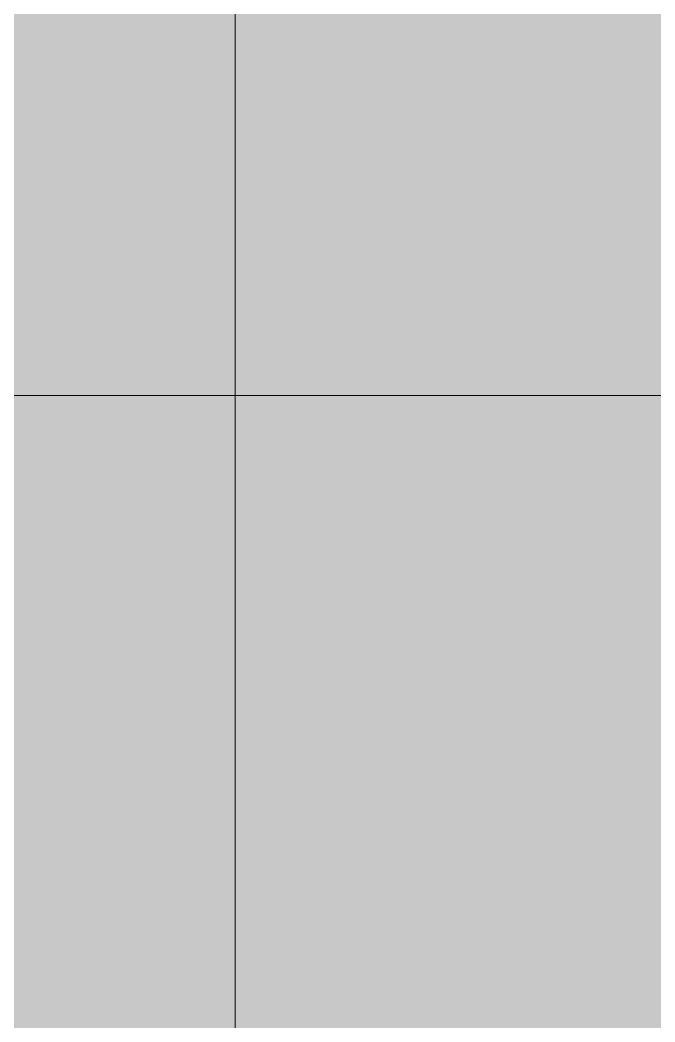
# Model space of a CAD drawing. Extents: x 346 to 4955, y 45 to 639.
# Drawn here: x 1427.585777 to 1427.587804, y 582.922051 to 582.925248 of the extents above; entities that cross this region are included whole.
import ezdxf

# ---------------------------------------------------------------- set-up
doc = ezdxf.new("R2010")
doc.units = 0
doc.header["$MEASUREMENT"] = 0
doc.layers.add('PDF _Геометрия', color=7, linetype='CONTINUOUS')
doc.layers.add('PDF _Сплошная заливка', color=7, linetype='CONTINUOUS')

msp = doc.modelspace()

# ---------------------------------------------------------------- hatches: boundary and pattern name
at = {"layer": 'PDF _Сплошная заливка', "transparency": 33554559}
for points in [[(1427.5864639, 582.9240502), (1424.8880979, 582.9240502), (1424.9212106, 583.3462886), (1425.0199101, 583.758184), (1425.1821897, 584.1495761), (1425.4033972, 584.5105795), (1425.6784242, 584.8328647), (1426.000338, 585.1078277), (1426.3614763, 585.3293358), (1426.7525346, 585.491348), (1427.1642997, 585.5900198), (1427.5864639, 585.6234291)], [(1427.5864639, 582.9240502), (1427.5864639, 580.2246712), (1427.1642997, 580.2580805), (1426.7525346, 580.3568438), (1426.3614763, 580.518856), (1426.000338, 580.7403642), (1425.6784242, 581.0152357), (1425.4033972, 581.3375209), (1425.1821897, 581.6985242), (1425.0199101, 582.0899163), (1424.9212106, 582.5018117), (1424.8880979, 582.9240502)]]:
    msp.add_hatch(color=256, dxfattribs=at).paths.add_polyline_path(points)
at = {"layer": 'PDF _Сплошная заливка', "true_color": 0xffffff, "transparency": 33554559}
for points in [[(1427.5864639, 585.6234291), (1428.0085368, 585.5900198), (1428.420302, 585.491348), (1428.8115427, 585.3293358), (1429.172681, 585.1078277), (1429.4945948, 584.8328647), (1429.769713, 584.5105795), (1429.9909205, 584.1495761), (1430.1529264, 583.758184), (1430.2518084, 583.3462886), (1430.2850124, 582.9240502), (1427.5864639, 582.9240502)], [(1430.2850124, 582.9240502), (1430.2518084, 582.5018117), (1430.1529264, 582.0899163), (1429.9909205, 581.6985242), (1429.769713, 581.3375209), (1429.4945948, 581.0152357), (1429.172681, 580.7403642), (1428.8115427, 580.518856), (1428.420302, 580.3568438), (1428.0085368, 580.2580805), (1427.5864639, 580.2246712), (1427.5864639, 582.9240502)]]:
    msp.add_hatch(color=7, dxfattribs=at).paths.add_polyline_path(points)

# ---------------------------------------------------------------- linework, layer by layer
at = {"layer": 'PDF _Геометрия', "lineweight": 18}
for points in [[(1427.5864639, 577.9406658), (1427.5864639, 587.9074345)], [(1427.5864639, 578.2397018), (1427.5864639, 587.60849)], [(1422.6045984, 582.9240502), (1432.5682381, 582.9240502)], [(1422.9034337, 582.9240502), (1432.2694028, 582.9240502)]]:
    msp.add_lwpolyline(points, dxfattribs=at)
at = {"layer": 'PDF _Геометрия', "lineweight": 0}
msp.add_lwpolyline([(1427.5864639, 582.9240502), (1427.5864639, 582.9240502)], dxfattribs=at)
msp.add_lwpolyline([(1427.5864639, 582.9240502), (1427.5864639, 582.9240502)], dxfattribs=at)
msp.add_lwpolyline([(1427.5864639, 582.9240502), (1427.5864639, 582.9240502)], dxfattribs=at)
msp.add_lwpolyline([(1427.5864639, 582.9240502), (1427.5864639, 582.9240502)], dxfattribs=at)
msp.add_lwpolyline([(1427.5864639, 582.9240502), (1427.5864639, 582.9240502)], dxfattribs=at)
msp.add_lwpolyline([(1427.5864639, 582.9240502), (1427.5864639, 582.9240502)], dxfattribs=at)
msp.add_lwpolyline([(1427.5864639, 582.9240502), (1427.5864639, 582.9240502)], dxfattribs=at)
msp.add_lwpolyline([(1427.5864639, 582.9240502), (1427.5864639, 582.9240502)], dxfattribs=at)
msp.add_lwpolyline([(1427.5864639, 582.9240502), (1427.5864639, 582.9240502)], dxfattribs=at)
msp.add_lwpolyline([(1427.5864639, 582.9240502), (1427.5864639, 582.9240502)], dxfattribs=at)
msp.add_lwpolyline([(1427.5864639, 582.9240502), (1427.5864639, 582.9240502)], dxfattribs=at)
msp.add_lwpolyline([(1427.5864639, 582.9240502), (1427.5864639, 582.9240502)], dxfattribs=at)
msp.add_lwpolyline([(1427.5864639, 582.9240502), (1427.5864639, 582.9240502)], dxfattribs=at)
msp.add_lwpolyline([(1427.5864639, 582.9240502), (1427.5864639, 582.9240502)], dxfattribs=at)
msp.add_lwpolyline([(1427.5864639, 582.9240502), (1427.5864639, 582.9240502)], dxfattribs=at)
msp.add_lwpolyline([(1427.5864639, 582.9240502), (1427.5864639, 582.9240502)], dxfattribs=at)
msp.add_lwpolyline([(1427.5864639, 582.9240502), (1427.5864639, 582.9240502)], dxfattribs=at)
msp.add_lwpolyline([(1427.5864639, 582.9240502), (1427.5864639, 582.9240502)], dxfattribs=at)
msp.add_lwpolyline([(1427.5864639, 582.9240502), (1427.5864639, 582.9240502)], dxfattribs=at)
msp.add_lwpolyline([(1427.5864639, 582.9240502), (1427.5864639, 582.9240502)], dxfattribs=at)
msp.add_lwpolyline([(1427.5864639, 582.9240502), (1427.5864639, 582.9240502)], dxfattribs=at)
msp.add_lwpolyline([(1427.5864639, 582.9240502), (1427.5864639, 582.9240502)], dxfattribs=at)
msp.add_lwpolyline([(1427.5864639, 582.9240502), (1427.5864639, 582.9240502)], dxfattribs=at)
msp.add_lwpolyline([(1427.5864639, 582.9240502), (1427.5864639, 582.9240502)], dxfattribs=at)
msp.add_lwpolyline([(1427.5864639, 582.9240502), (1427.5864639, 582.9240502)], dxfattribs=at)
msp.add_lwpolyline([(1427.5864639, 582.9240502), (1427.5864639, 582.9240502)], dxfattribs=at)
msp.add_lwpolyline([(1427.5864639, 582.9240502), (1427.5864639, 582.9240502)], dxfattribs=at)
msp.add_lwpolyline([(1427.5864639, 582.9240502), (1427.5864639, 582.9240502)], dxfattribs=at)
msp.add_lwpolyline([(1427.5864639, 582.9240502), (1427.5864639, 582.9240502)], dxfattribs=at)
msp.add_lwpolyline([(1427.5864639, 582.9240502), (1427.5864639, 582.9240502)], dxfattribs=at)
msp.add_lwpolyline([(1427.5864639, 582.9240502), (1427.5864639, 582.9240502)], dxfattribs=at)
msp.add_lwpolyline([(1427.5864639, 582.9240502), (1427.5864639, 582.9240502)], dxfattribs=at)
msp.add_lwpolyline([(1427.5864639, 582.9240502), (1427.5864639, 582.9240502)], dxfattribs=at)
msp.add_lwpolyline([(1427.5864639, 582.9240502), (1427.5864639, 582.9240502)], dxfattribs=at)
msp.add_lwpolyline([(1427.5864639, 582.9240502), (1427.5864639, 582.9240502)], dxfattribs=at)
msp.add_lwpolyline([(1427.5864639, 582.9240502), (1427.5864639, 582.9240502)], dxfattribs=at)
msp.add_lwpolyline([(1427.5864639, 582.9240502), (1427.5864639, 582.9240502)], dxfattribs=at)
msp.add_lwpolyline([(1427.5864639, 582.9240502), (1427.5864639, 582.9240502)], dxfattribs=at)
msp.add_lwpolyline([(1427.5864639, 582.9240502), (1427.5864639, 582.9240502)], dxfattribs=at)
msp.add_lwpolyline([(1427.5864639, 582.9240502), (1427.5864639, 582.9240502)], dxfattribs=at)
msp.add_lwpolyline([(1427.5864639, 582.9240502), (1427.5864639, 582.9240502)], dxfattribs=at)
msp.add_lwpolyline([(1427.5864639, 582.9240502), (1427.5864639, 582.9240502)], dxfattribs=at)
msp.add_lwpolyline([(1427.5864639, 582.9240502), (1427.5864639, 582.9240502)], dxfattribs=at)
msp.add_lwpolyline([(1427.5864639, 582.9240502), (1427.5864639, 582.9240502)], dxfattribs=at)
msp.add_lwpolyline([(1427.5864639, 582.9240502), (1427.5864639, 582.9240502)], dxfattribs=at)
msp.add_lwpolyline([(1427.5864639, 582.9240502), (1427.5864639, 582.9240502)], dxfattribs=at)
msp.add_lwpolyline([(1427.5864639, 582.9240502), (1427.5864639, 582.9240502)], dxfattribs=at)
msp.add_lwpolyline([(1427.5864639, 582.9240502), (1427.5864639, 582.9240502)], dxfattribs=at)
msp.add_lwpolyline([(1427.5864639, 582.9240502), (1427.5864639, 582.9240502)], dxfattribs=at)
msp.add_lwpolyline([(1427.5864639, 582.9240502), (1427.5864639, 582.9240502)], dxfattribs=at)
msp.add_lwpolyline([(1427.5864639, 582.9240502), (1427.5864639, 582.9240502)], dxfattribs=at)
msp.add_lwpolyline([(1427.5864639, 582.9240502), (1427.5864639, 582.9240502)], dxfattribs=at)
msp.add_lwpolyline([(1427.5864639, 582.9240502), (1427.5864639, 582.9240502)], dxfattribs=at)
msp.add_lwpolyline([(1427.5864639, 582.9240502), (1427.5864639, 582.9240502)], dxfattribs=at)
msp.add_lwpolyline([(1427.5864639, 582.9240502), (1427.5864639, 582.9240502)], dxfattribs=at)
msp.add_lwpolyline([(1427.5864639, 582.9240502), (1427.5864639, 582.9240502)], dxfattribs=at)
msp.add_lwpolyline([(1427.5864639, 582.9240502), (1427.5864639, 582.9240502)], dxfattribs=at)
msp.add_lwpolyline([(1427.5864639, 582.9240502), (1427.5864639, 582.9240502)], dxfattribs=at)
msp.add_lwpolyline([(1427.5864639, 582.9240502), (1427.5864639, 582.9240502)], dxfattribs=at)
msp.add_lwpolyline([(1427.5864639, 582.9240502), (1427.5864639, 582.9240502)], dxfattribs=at)
msp.add_lwpolyline([(1427.5864639, 582.9240502), (1427.5864639, 582.9240502)], dxfattribs=at)
msp.add_lwpolyline([(1427.5864639, 582.9240502), (1427.5864639, 582.9240502)], dxfattribs=at)
msp.add_lwpolyline([(1427.5864639, 582.9240502), (1427.5864639, 582.9240502)], dxfattribs=at)
msp.add_lwpolyline([(1427.5864639, 582.9240502), (1427.5864639, 582.9240502)], dxfattribs=at)
msp.add_lwpolyline([(1427.5864639, 582.9240502), (1427.5864639, 582.9240502)], dxfattribs=at)
msp.add_lwpolyline([(1427.5864639, 582.9240502), (1427.5864639, 582.9240502)], dxfattribs=at)
msp.add_lwpolyline([(1427.5864639, 582.9240502), (1427.5864639, 582.9240502)], dxfattribs=at)
msp.add_lwpolyline([(1427.5864639, 582.9240502), (1427.5864639, 582.9240502)], dxfattribs=at)
msp.add_lwpolyline([(1427.5864639, 582.9240502), (1427.5864639, 582.9240502)], dxfattribs=at)
msp.add_lwpolyline([(1427.5864639, 582.9240502), (1427.5864639, 582.9240502)], dxfattribs=at)
msp.add_lwpolyline([(1427.5864639, 582.9240502), (1427.5864639, 582.9240502)], dxfattribs=at)
msp.add_lwpolyline([(1427.5864639, 582.9240502), (1427.5864639, 582.9240502)], dxfattribs=at)
msp.add_lwpolyline([(1427.5864639, 582.9240502), (1427.5864639, 582.9240502)], dxfattribs=at)
msp.add_lwpolyline([(1427.5864639, 582.9240502), (1427.5864639, 582.9240502)], dxfattribs=at)
msp.add_lwpolyline([(1427.5864639, 582.9240502), (1427.5864639, 582.9240502)], dxfattribs=at)
msp.add_lwpolyline([(1427.5864639, 582.9240502), (1427.5864639, 582.9240502)], dxfattribs=at)
msp.add_lwpolyline([(1427.5864639, 582.9240502), (1427.5864639, 582.9240502)], dxfattribs=at)
msp.add_lwpolyline([(1427.5864639, 582.9240502), (1427.5864639, 582.9240502)], dxfattribs=at)
msp.add_lwpolyline([(1427.5864639, 582.9240502), (1427.5864639, 582.9240502)], dxfattribs=at)
msp.add_lwpolyline([(1427.5864639, 582.9240502), (1427.5864639, 582.9240502)], dxfattribs=at)
msp.add_lwpolyline([(1427.5864639, 582.9240502), (1427.5864639, 582.9240502)], dxfattribs=at)
msp.add_lwpolyline([(1427.5864639, 582.9240502), (1427.5864639, 582.9240502)], dxfattribs=at)
msp.add_lwpolyline([(1427.5864639, 582.9240502), (1427.5864639, 582.9240502)], dxfattribs=at)
msp.add_lwpolyline([(1427.5864639, 582.9240502), (1427.5864639, 582.9240502)], dxfattribs=at)
msp.add_lwpolyline([(1427.5864639, 582.9240502), (1427.5864639, 582.9240502)], dxfattribs=at)
msp.add_lwpolyline([(1427.5864639, 582.9240502), (1427.5864639, 582.9240502)], dxfattribs=at)
msp.add_lwpolyline([(1427.5864639, 582.9240502), (1427.5864639, 582.9240502)], dxfattribs=at)
msp.add_lwpolyline([(1427.5864639, 582.9240502), (1427.5864639, 582.9240502)], dxfattribs=at)
msp.add_lwpolyline([(1427.5864639, 582.9240502), (1427.5864639, 582.9240502)], dxfattribs=at)
msp.add_lwpolyline([(1427.5864639, 582.9240502), (1427.5864639, 582.9240502)], dxfattribs=at)
msp.add_lwpolyline([(1427.5864639, 582.9240502), (1427.5864639, 582.9240502)], dxfattribs=at)
msp.add_lwpolyline([(1427.5864639, 582.9240502), (1427.5864639, 582.9240502)], dxfattribs=at)
msp.add_lwpolyline([(1427.5864639, 582.9240502), (1427.5864639, 582.9240502)], dxfattribs=at)
msp.add_lwpolyline([(1427.5864639, 582.9240502), (1427.5864639, 582.9240502)], dxfattribs=at)
msp.add_lwpolyline([(1427.5864639, 582.9240502), (1427.5864639, 582.9240502)], dxfattribs=at)
msp.add_lwpolyline([(1427.5864639, 582.9240502), (1427.5864639, 582.9240502)], dxfattribs=at)
msp.add_lwpolyline([(1427.5864639, 582.9240502), (1427.5864639, 582.9240502)], dxfattribs=at)
msp.add_lwpolyline([(1427.5864639, 582.9240502), (1427.5864639, 582.9240502)], dxfattribs=at)
msp.add_lwpolyline([(1427.5864639, 582.9240502), (1427.5864639, 582.9240502)], dxfattribs=at)
msp.add_lwpolyline([(1427.5864639, 582.9240502), (1427.5864639, 582.9240502)], dxfattribs=at)
msp.add_lwpolyline([(1427.5864639, 582.9240502), (1427.5864639, 582.9240502)], dxfattribs=at)
msp.add_lwpolyline([(1427.5864639, 582.9240502), (1427.5864639, 582.9240502)], dxfattribs=at)
msp.add_lwpolyline([(1427.5864639, 582.9240502), (1427.5864639, 582.9240502)], dxfattribs=at)
msp.add_lwpolyline([(1427.5864639, 582.9240502), (1427.5864639, 582.9240502)], dxfattribs=at)
msp.add_lwpolyline([(1427.5864639, 582.9240502), (1427.5864639, 582.9240502)], dxfattribs=at)
msp.add_lwpolyline([(1427.5864639, 582.9240502), (1427.5864639, 582.9240502)], dxfattribs=at)
msp.add_lwpolyline([(1427.5864639, 582.9240502), (1427.5864639, 582.9240502)], dxfattribs=at)
msp.add_lwpolyline([(1427.5864639, 582.9240502), (1427.5864639, 582.9240502)], dxfattribs=at)
msp.add_lwpolyline([(1427.5864639, 582.9240502), (1427.5864639, 582.9240502)], dxfattribs=at)
msp.add_lwpolyline([(1427.5864639, 582.9240502), (1427.5864639, 582.9240502)], dxfattribs=at)
msp.add_lwpolyline([(1427.5864639, 582.9240502), (1427.5864639, 582.9240502)], dxfattribs=at)
msp.add_lwpolyline([(1427.5864639, 582.9240502), (1427.5864639, 582.9240502)], dxfattribs=at)
msp.add_lwpolyline([(1427.5864639, 582.9240502), (1427.5864639, 582.9240502)], dxfattribs=at)
msp.add_lwpolyline([(1427.5864639, 582.9240502), (1427.5864639, 582.9240502)], dxfattribs=at)
msp.add_lwpolyline([(1427.5864639, 582.9240502), (1427.5864639, 582.9240502)], dxfattribs=at)
msp.add_lwpolyline([(1427.5864639, 582.9240502), (1427.5864639, 582.9240502)], dxfattribs=at)
msp.add_lwpolyline([(1427.5864639, 582.9240502), (1427.5864639, 582.9240502)], dxfattribs=at)
msp.add_lwpolyline([(1427.5864639, 582.9240502), (1427.5864639, 582.9240502)], dxfattribs=at)
msp.add_lwpolyline([(1427.5864639, 582.9240502), (1427.5864639, 582.9240502)], dxfattribs=at)
msp.add_lwpolyline([(1427.5864639, 582.9240502), (1427.5864639, 582.9240502)], dxfattribs=at)
msp.add_lwpolyline([(1427.5864639, 582.9240502), (1427.5864639, 582.9240502)], dxfattribs=at)
msp.add_lwpolyline([(1427.5864639, 582.9240502), (1427.5864639, 582.9240502)], dxfattribs=at)
msp.add_lwpolyline([(1427.5864639, 582.9240502), (1427.5864639, 582.9240502)], dxfattribs=at)
msp.add_lwpolyline([(1427.5864639, 582.9240502), (1427.5864639, 582.9240502)], dxfattribs=at)
msp.add_lwpolyline([(1427.5864639, 582.9240502), (1427.5864639, 582.9240502)], dxfattribs=at)
msp.add_lwpolyline([(1427.5864639, 582.9240502), (1427.5864639, 582.9240502)], dxfattribs=at)
msp.add_lwpolyline([(1427.5864639, 582.9240502), (1427.5864639, 582.9240502)], dxfattribs=at)
msp.add_lwpolyline([(1427.5864639, 582.9240502), (1427.5864639, 582.9240502)], dxfattribs=at)
msp.add_lwpolyline([(1427.5864639, 582.9240502), (1427.5864639, 582.9240502)], dxfattribs=at)
msp.add_lwpolyline([(1427.5864639, 582.9240502), (1427.5864639, 582.9240502)], dxfattribs=at)
msp.add_lwpolyline([(1427.5864639, 582.9240502), (1427.5864639, 582.9240502)], dxfattribs=at)
msp.add_lwpolyline([(1427.5864639, 582.9240502), (1427.5864639, 582.9240502)], dxfattribs=at)
msp.add_lwpolyline([(1427.5864639, 582.9240502), (1427.5864639, 582.9240502)], dxfattribs=at)
msp.add_lwpolyline([(1427.5864639, 582.9240502), (1427.5864639, 582.9240502)], dxfattribs=at)
msp.add_lwpolyline([(1427.5864639, 582.9240502), (1427.5864639, 582.9240502)], dxfattribs=at)
msp.add_lwpolyline([(1427.5864639, 582.9240502), (1427.5864639, 582.9240502)], dxfattribs=at)
msp.add_lwpolyline([(1427.5864639, 582.9240502), (1427.5864639, 582.9240502)], dxfattribs=at)
msp.add_lwpolyline([(1427.5864639, 582.9240502), (1427.5864639, 582.9240502)], dxfattribs=at)
msp.add_lwpolyline([(1427.5864639, 582.9240502), (1427.5864639, 582.9240502)], dxfattribs=at)
msp.add_lwpolyline([(1427.5864639, 582.9240502), (1427.5864639, 582.9240502)], dxfattribs=at)
msp.add_lwpolyline([(1427.5864639, 582.9240502), (1427.5864639, 582.9240502)], dxfattribs=at)
msp.add_lwpolyline([(1427.5864639, 582.9240502), (1427.5864639, 582.9240502)], dxfattribs=at)
msp.add_lwpolyline([(1427.5864639, 582.9240502), (1427.5864639, 582.9240502)], dxfattribs=at)
msp.add_lwpolyline([(1427.5864639, 582.9240502), (1427.5864639, 582.9240502)], dxfattribs=at)
msp.add_lwpolyline([(1427.5864639, 582.9240502), (1427.5864639, 582.9240502)], dxfattribs=at)
msp.add_lwpolyline([(1427.5864639, 582.9240502), (1427.5864639, 582.9240502)], dxfattribs=at)
msp.add_lwpolyline([(1427.5864639, 582.9240502), (1427.5864639, 582.9240502)], dxfattribs=at)
msp.add_lwpolyline([(1427.5864639, 582.9240502), (1427.5864639, 582.9240502)], dxfattribs=at)
msp.add_lwpolyline([(1427.5864639, 582.9240502), (1427.5864639, 582.9240502)], dxfattribs=at)
msp.add_lwpolyline([(1427.5864639, 582.9240502), (1427.5864639, 582.9240502)], dxfattribs=at)
msp.add_lwpolyline([(1427.5864639, 582.9240502), (1427.5864639, 582.9240502)], dxfattribs=at)
msp.add_lwpolyline([(1427.5864639, 582.9240502), (1427.5864639, 582.9240502)], dxfattribs=at)
msp.add_lwpolyline([(1427.5864639, 582.9240502), (1427.5864639, 582.9240502)], dxfattribs=at)
msp.add_lwpolyline([(1427.5864639, 582.9240502), (1427.5864639, 582.9240502)], dxfattribs=at)
msp.add_lwpolyline([(1427.5864639, 582.9240502), (1427.5864639, 582.9240502)], dxfattribs=at)
msp.add_lwpolyline([(1427.5864639, 582.9240502), (1427.5864639, 582.9240502)], dxfattribs=at)
msp.add_lwpolyline([(1427.5864639, 582.9240502), (1427.5864639, 582.9240502)], dxfattribs=at)
msp.add_lwpolyline([(1427.5864639, 582.9240502), (1427.5864639, 582.9240502)], dxfattribs=at)
msp.add_lwpolyline([(1427.5864639, 582.9240502), (1427.5864639, 582.9240502)], dxfattribs=at)
msp.add_lwpolyline([(1427.5864639, 582.9240502), (1427.5864639, 582.9240502)], dxfattribs=at)
msp.add_lwpolyline([(1427.5864639, 582.9240502), (1427.5864639, 582.9240502)], dxfattribs=at)
msp.add_lwpolyline([(1427.5864639, 582.9240502), (1427.5864639, 582.9240502)], dxfattribs=at)
msp.add_lwpolyline([(1427.5864639, 582.9240502), (1427.5864639, 582.9240502)], dxfattribs=at)
msp.add_lwpolyline([(1427.5864639, 582.9240502), (1427.5864639, 582.9240502)], dxfattribs=at)
msp.add_lwpolyline([(1427.5864639, 582.9240502), (1427.5864639, 582.9240502)], dxfattribs=at)
msp.add_lwpolyline([(1427.5864639, 582.9240502), (1427.5864639, 582.9240502)], dxfattribs=at)
msp.add_lwpolyline([(1427.5864639, 582.9240502), (1427.5864639, 582.9240502)], dxfattribs=at)
msp.add_lwpolyline([(1427.5864639, 582.9240502), (1427.5864639, 582.9240502)], dxfattribs=at)
msp.add_lwpolyline([(1427.5864639, 582.9240502), (1427.5864639, 582.9240502)], dxfattribs=at)
msp.add_lwpolyline([(1427.5864639, 582.9240502), (1427.5864639, 582.9240502)], dxfattribs=at)
msp.add_lwpolyline([(1427.5864639, 582.9240502), (1427.5864639, 582.9240502)], dxfattribs=at)
msp.add_lwpolyline([(1427.5864639, 582.9240502), (1427.5864639, 582.9240502)], dxfattribs=at)
msp.add_lwpolyline([(1427.5864639, 582.9240502), (1427.5864639, 582.9240502)], dxfattribs=at)
msp.add_lwpolyline([(1427.5864639, 582.9240502), (1427.5864639, 582.9240502)], dxfattribs=at)
msp.add_lwpolyline([(1427.5864639, 582.9240502), (1427.5864639, 582.9240502)], dxfattribs=at)
msp.add_lwpolyline([(1427.5864639, 582.9240502), (1427.5864639, 582.9240502)], dxfattribs=at)
msp.add_lwpolyline([(1427.5864639, 582.9240502), (1427.5864639, 582.9240502)], dxfattribs=at)
msp.add_lwpolyline([(1427.5864639, 582.9240502), (1427.5864639, 582.9240502)], dxfattribs=at)
msp.add_lwpolyline([(1427.5864639, 582.9240502), (1427.5864639, 582.9240502)], dxfattribs=at)
msp.add_lwpolyline([(1427.5864639, 582.9240502), (1427.5864639, 582.9240502)], dxfattribs=at)
msp.add_lwpolyline([(1427.5864639, 582.9240502), (1427.5864639, 582.9240502)], dxfattribs=at)
msp.add_lwpolyline([(1427.5864639, 582.9240502), (1427.5864639, 582.9240502)], dxfattribs=at)
msp.add_lwpolyline([(1427.5864639, 582.9240502), (1427.5864639, 582.9240502)], dxfattribs=at)
msp.add_lwpolyline([(1427.5864639, 582.9240502), (1427.5864639, 582.9240502)], dxfattribs=at)
msp.add_lwpolyline([(1427.5864639, 582.9240502), (1427.5864639, 582.9240502)], dxfattribs=at)
msp.add_lwpolyline([(1427.5864639, 582.9240502), (1427.5864639, 582.9240502)], dxfattribs=at)
msp.add_lwpolyline([(1427.5864639, 582.9240502), (1427.5864639, 582.9240502)], dxfattribs=at)
msp.add_lwpolyline([(1427.5864639, 582.9240502), (1427.5864639, 582.9240502)], dxfattribs=at)
msp.add_lwpolyline([(1427.5864639, 582.9240502), (1427.5864639, 582.9240502)], dxfattribs=at)
msp.add_lwpolyline([(1427.5864639, 582.9240502), (1427.5864639, 582.9240502)], dxfattribs=at)
msp.add_lwpolyline([(1427.5864639, 582.9240502), (1427.5864639, 582.9240502)], dxfattribs=at)
msp.add_lwpolyline([(1427.5864639, 582.9240502), (1427.5864639, 582.9240502)], dxfattribs=at)
msp.add_lwpolyline([(1427.5864639, 582.9240502), (1427.5864639, 582.9240502)], dxfattribs=at)
msp.add_lwpolyline([(1427.5864639, 582.9240502), (1427.5864639, 582.9240502)], dxfattribs=at)
msp.add_lwpolyline([(1427.5864639, 582.9240502), (1427.5864639, 582.9240502)], dxfattribs=at)
msp.add_lwpolyline([(1427.5864639, 582.9240502), (1427.5864639, 582.9240502)], dxfattribs=at)
msp.add_lwpolyline([(1427.5864639, 582.9240502), (1427.5864639, 582.9240502)], dxfattribs=at)
msp.add_lwpolyline([(1427.5864639, 582.9240502), (1427.5864639, 582.9240502)], dxfattribs=at)
msp.add_lwpolyline([(1427.5864639, 582.9240502), (1427.5864639, 582.9240502)], dxfattribs=at)
msp.add_lwpolyline([(1427.5864639, 582.9240502), (1427.5864639, 582.9240502)], dxfattribs=at)
msp.add_lwpolyline([(1427.5864639, 582.9240502), (1427.5864639, 582.9240502)], dxfattribs=at)
msp.add_lwpolyline([(1427.5864639, 582.9240502), (1427.5864639, 582.9240502)], dxfattribs=at)
msp.add_lwpolyline([(1427.5864639, 582.9240502), (1427.5864639, 582.9240502)], dxfattribs=at)
msp.add_lwpolyline([(1427.5864639, 582.9240502), (1427.5864639, 582.9240502)], dxfattribs=at)
msp.add_lwpolyline([(1427.5864639, 582.9240502), (1427.5864639, 582.9240502)], dxfattribs=at)
msp.add_lwpolyline([(1427.5864639, 582.9240502), (1427.5864639, 582.9240502)], dxfattribs=at)
msp.add_lwpolyline([(1427.5864639, 582.9240502), (1427.5864639, 582.9240502)], dxfattribs=at)
msp.add_lwpolyline([(1427.5864639, 582.9240502), (1427.5864639, 582.9240502)], dxfattribs=at)
msp.add_lwpolyline([(1427.5864639, 582.9240502), (1427.5864639, 582.9240502)], dxfattribs=at)
msp.add_lwpolyline([(1427.5864639, 582.9240502), (1427.5864639, 582.9240502)], dxfattribs=at)
msp.add_lwpolyline([(1427.5864639, 582.9240502), (1427.5864639, 582.9240502)], dxfattribs=at)
msp.add_lwpolyline([(1427.5864639, 582.9240502), (1427.5864639, 582.9240502)], dxfattribs=at)
msp.add_lwpolyline([(1427.5864639, 582.9240502), (1427.5864639, 582.9240502)], dxfattribs=at)
msp.add_lwpolyline([(1427.5864639, 582.9240502), (1427.5864639, 582.9240502)], dxfattribs=at)
msp.add_lwpolyline([(1427.5864639, 582.9240502), (1427.5864639, 582.9240502)], dxfattribs=at)
msp.add_lwpolyline([(1427.5864639, 582.9240502), (1427.5864639, 582.9240502)], dxfattribs=at)
msp.add_lwpolyline([(1427.5864639, 582.9240502), (1427.5864639, 582.9240502)], dxfattribs=at)
msp.add_lwpolyline([(1427.5864639, 582.9240502), (1427.5864639, 582.9240502)], dxfattribs=at)
msp.add_lwpolyline([(1427.5864639, 582.9240502), (1427.5864639, 582.9240502)], dxfattribs=at)
msp.add_lwpolyline([(1427.5864639, 582.9240502), (1427.5864639, 582.9240502)], dxfattribs=at)
msp.add_lwpolyline([(1427.5864639, 582.9240502), (1427.5864639, 582.9240502)], dxfattribs=at)
msp.add_lwpolyline([(1427.5864639, 582.9240502), (1427.5864639, 582.9240502)], dxfattribs=at)
msp.add_lwpolyline([(1427.5864639, 582.9240502), (1427.5864639, 582.9240502)], dxfattribs=at)
msp.add_lwpolyline([(1427.5864639, 582.9240502), (1427.5864639, 582.9240502)], dxfattribs=at)
msp.add_lwpolyline([(1427.5864639, 582.9240502), (1427.5864639, 582.9240502)], dxfattribs=at)
msp.add_lwpolyline([(1427.5864639, 582.9240502), (1427.5864639, 582.9240502)], dxfattribs=at)
msp.add_lwpolyline([(1427.5864639, 582.9240502), (1427.5864639, 582.9240502)], dxfattribs=at)
msp.add_lwpolyline([(1427.5864639, 582.9240502), (1427.5864639, 582.9240502)], dxfattribs=at)
msp.add_lwpolyline([(1427.5864639, 582.9240502), (1427.5864639, 582.9240502)], dxfattribs=at)
msp.add_lwpolyline([(1427.5864639, 582.9240502), (1427.5864639, 582.9240502)], dxfattribs=at)
msp.add_lwpolyline([(1427.5864639, 582.9240502), (1427.5864639, 582.9240502)], dxfattribs=at)
msp.add_lwpolyline([(1427.5864639, 582.9240502), (1427.5864639, 582.9240502)], dxfattribs=at)
msp.add_lwpolyline([(1427.5864639, 582.9240502), (1427.5864639, 582.9240502)], dxfattribs=at)
msp.add_lwpolyline([(1427.5864639, 582.9240502), (1427.5864639, 582.9240502)], dxfattribs=at)
msp.add_lwpolyline([(1427.5864639, 582.9240502), (1427.5864639, 582.9240502)], dxfattribs=at)
msp.add_lwpolyline([(1427.5864639, 582.9240502), (1427.5864639, 582.9240502)], dxfattribs=at)
msp.add_lwpolyline([(1427.5864639, 582.9240502), (1427.5864639, 582.9240502)], dxfattribs=at)
msp.add_lwpolyline([(1427.5864639, 582.9240502), (1427.5864639, 582.9240502)], dxfattribs=at)
msp.add_lwpolyline([(1427.5864639, 582.9240502), (1427.5864639, 582.9240502)], dxfattribs=at)
msp.add_lwpolyline([(1427.5864639, 582.9240502), (1427.5864639, 582.9240502)], dxfattribs=at)
msp.add_lwpolyline([(1427.5864639, 582.9240502), (1427.5864639, 582.9240502)], dxfattribs=at)
msp.add_lwpolyline([(1427.5864639, 582.9240502), (1427.5864639, 582.9240502)], dxfattribs=at)
msp.add_lwpolyline([(1427.5864639, 582.9240502), (1427.5864639, 582.9240502)], dxfattribs=at)
msp.add_lwpolyline([(1427.5864639, 582.9240502), (1427.5864639, 582.9240502)], dxfattribs=at)
msp.add_lwpolyline([(1427.5864639, 582.9240502), (1427.5864639, 582.9240502)], dxfattribs=at)
msp.add_lwpolyline([(1427.5864639, 582.9240502), (1427.5864639, 582.9240502)], dxfattribs=at)
msp.add_lwpolyline([(1427.5864639, 582.9240502), (1427.5864639, 582.9240502)], dxfattribs=at)
msp.add_lwpolyline([(1427.5864639, 582.9240502), (1427.5864639, 582.9240502)], dxfattribs=at)
msp.add_lwpolyline([(1427.5864639, 582.9240502), (1427.5864639, 582.9240502)], dxfattribs=at)
msp.add_lwpolyline([(1427.5864639, 582.9240502), (1427.5864639, 582.9240502)], dxfattribs=at)
msp.add_lwpolyline([(1427.5864639, 582.9240502), (1427.5864639, 582.9240502)], dxfattribs=at)
msp.add_lwpolyline([(1427.5864639, 582.9240502), (1427.5864639, 582.9240502)], dxfattribs=at)
msp.add_lwpolyline([(1427.5864639, 582.9240502), (1427.5864639, 582.9240502)], dxfattribs=at)
msp.add_lwpolyline([(1427.5864639, 582.9240502), (1427.5864639, 582.9240502)], dxfattribs=at)
msp.add_lwpolyline([(1427.5864639, 582.9240502), (1427.5864639, 582.9240502)], dxfattribs=at)
msp.add_lwpolyline([(1427.5864639, 582.9240502), (1427.5864639, 582.9240502)], dxfattribs=at)
msp.add_lwpolyline([(1427.5864639, 582.9240502), (1427.5864639, 582.9240502)], dxfattribs=at)
msp.add_lwpolyline([(1427.5864639, 582.9240502), (1427.5864639, 582.9240502)], dxfattribs=at)
msp.add_lwpolyline([(1427.5864639, 582.9240502), (1427.5864639, 582.9240502)], dxfattribs=at)
msp.add_lwpolyline([(1427.5864639, 582.9240502), (1427.5864639, 582.9240502)], dxfattribs=at)
msp.add_lwpolyline([(1427.5864639, 582.9240502), (1427.5864639, 582.9240502)], dxfattribs=at)
msp.add_lwpolyline([(1427.5864639, 582.9240502), (1427.5864639, 582.9240502)], dxfattribs=at)
msp.add_lwpolyline([(1427.5864639, 582.9240502), (1427.5864639, 582.9240502)], dxfattribs=at)
msp.add_lwpolyline([(1427.5864639, 582.9240502), (1427.5864639, 582.9240502)], dxfattribs=at)
msp.add_lwpolyline([(1427.5864639, 582.9240502), (1427.5864639, 582.9240502)], dxfattribs=at)
msp.add_lwpolyline([(1427.5864639, 582.9240502), (1427.5864639, 582.9240502)], dxfattribs=at)
msp.add_lwpolyline([(1427.5864639, 582.9240502), (1427.5864639, 582.9240502)], dxfattribs=at)
msp.add_lwpolyline([(1427.5864639, 582.9240502), (1427.5864639, 582.9240502)], dxfattribs=at)
msp.add_lwpolyline([(1427.5864639, 582.9240502), (1427.5864639, 582.9240502)], dxfattribs=at)
msp.add_lwpolyline([(1427.5864639, 582.9240502), (1427.5864639, 582.9240502)], dxfattribs=at)
msp.add_lwpolyline([(1427.5864639, 582.9240502), (1427.5864639, 582.9240502)], dxfattribs=at)
msp.add_lwpolyline([(1427.5864639, 582.9240502), (1427.5864639, 582.9240502)], dxfattribs=at)
msp.add_lwpolyline([(1427.5864639, 582.9240502), (1427.5864639, 582.9240502)], dxfattribs=at)
msp.add_lwpolyline([(1427.5864639, 582.9240502), (1427.5864639, 582.9240502)], dxfattribs=at)
msp.add_lwpolyline([(1427.5864639, 582.9240502), (1427.5864639, 582.9240502)], dxfattribs=at)
msp.add_lwpolyline([(1427.5864639, 582.9240502), (1427.5864639, 582.9240502)], dxfattribs=at)
msp.add_lwpolyline([(1427.5864639, 582.9240502), (1427.5864639, 582.9240502)], dxfattribs=at)
msp.add_lwpolyline([(1427.5864639, 582.9240502), (1427.5864639, 582.9240502)], dxfattribs=at)
msp.add_lwpolyline([(1427.5864639, 582.9240502), (1427.5864639, 582.9240502)], dxfattribs=at)
msp.add_lwpolyline([(1427.5864639, 582.9240502), (1427.5864639, 582.9240502)], dxfattribs=at)
msp.add_lwpolyline([(1427.5864639, 582.9240502), (1427.5864639, 582.9240502)], dxfattribs=at)
msp.add_lwpolyline([(1427.5864639, 582.9240502), (1427.5864639, 582.9240502)], dxfattribs=at)
msp.add_lwpolyline([(1427.5864639, 582.9240502), (1427.5864639, 582.9240502)], dxfattribs=at)
msp.add_lwpolyline([(1427.5864639, 582.9240502), (1427.5864639, 582.9240502)], dxfattribs=at)
msp.add_lwpolyline([(1427.5864639, 582.9240502), (1427.5864639, 582.9240502)], dxfattribs=at)
msp.add_lwpolyline([(1427.5864639, 582.9240502), (1427.5864639, 582.9240502)], dxfattribs=at)
msp.add_lwpolyline([(1427.5864639, 582.9240502), (1427.5864639, 582.9240502)], dxfattribs=at)
msp.add_lwpolyline([(1427.5864639, 582.9240502), (1427.5864639, 582.9240502)], dxfattribs=at)
msp.add_lwpolyline([(1427.5864639, 582.9240502), (1427.5864639, 582.9240502)], dxfattribs=at)
msp.add_lwpolyline([(1427.5864639, 582.9240502), (1427.5864639, 582.9240502)], dxfattribs=at)
msp.add_lwpolyline([(1427.5864639, 582.9240502), (1427.5864639, 582.9240502)], dxfattribs=at)
msp.add_lwpolyline([(1427.5864639, 582.9240502), (1427.5864639, 582.9240502)], dxfattribs=at)
msp.add_lwpolyline([(1427.5864639, 582.9240502), (1427.5864639, 582.9240502)], dxfattribs=at)
msp.add_lwpolyline([(1427.5864639, 582.9240502), (1427.5864639, 582.9240502)], dxfattribs=at)
msp.add_lwpolyline([(1427.5864639, 582.9240502), (1427.5864639, 582.9240502)], dxfattribs=at)
msp.add_lwpolyline([(1427.5864639, 582.9240502), (1427.5864639, 582.9240502)], dxfattribs=at)
msp.add_lwpolyline([(1427.5864639, 582.9240502), (1427.5864639, 582.9240502)], dxfattribs=at)
msp.add_lwpolyline([(1427.5864639, 582.9240502), (1427.5864639, 582.9240502)], dxfattribs=at)
msp.add_lwpolyline([(1427.5864639, 582.9240502), (1427.5864639, 582.9240502)], dxfattribs=at)
msp.add_lwpolyline([(1427.5864639, 582.9240502), (1427.5864639, 582.9240502)], dxfattribs=at)
msp.add_lwpolyline([(1427.5864639, 582.9240502), (1427.5864639, 582.9240502)], dxfattribs=at)
msp.add_lwpolyline([(1427.5864639, 582.9240502), (1427.5864639, 582.9240502)], dxfattribs=at)
msp.add_lwpolyline([(1427.5864639, 582.9240502), (1427.5864639, 582.9240502)], dxfattribs=at)
msp.add_lwpolyline([(1427.5864639, 582.9240502), (1427.5864639, 582.9240502)], dxfattribs=at)
msp.add_lwpolyline([(1427.5864639, 582.9240502), (1427.5864639, 582.9240502)], dxfattribs=at)
msp.add_lwpolyline([(1427.5864639, 582.9240502), (1427.5864639, 582.9240502)], dxfattribs=at)
msp.add_lwpolyline([(1427.5864639, 582.9240502), (1427.5864639, 582.9240502)], dxfattribs=at)
msp.add_lwpolyline([(1427.5864639, 582.9240502), (1427.5864639, 582.9240502)], dxfattribs=at)
msp.add_lwpolyline([(1427.5864639, 582.9240502), (1427.5864639, 582.9240502)], dxfattribs=at)
msp.add_lwpolyline([(1427.5864639, 582.9240502), (1427.5864639, 582.9240502)], dxfattribs=at)
msp.add_lwpolyline([(1427.5864639, 582.9240502), (1427.5864639, 582.9240502)], dxfattribs=at)
msp.add_lwpolyline([(1427.5864639, 582.9240502), (1427.5864639, 582.9240502)], dxfattribs=at)
msp.add_lwpolyline([(1427.5864639, 582.9240502), (1427.5864639, 582.9240502)], dxfattribs=at)
msp.add_lwpolyline([(1427.5864639, 582.9240502), (1427.5864639, 582.9240502)], dxfattribs=at)
msp.add_lwpolyline([(1427.5864639, 582.9240502), (1427.5864639, 582.9240502)], dxfattribs=at)
msp.add_lwpolyline([(1427.5864639, 582.9240502), (1427.5864639, 582.9240502)], dxfattribs=at)
msp.add_lwpolyline([(1427.5864639, 582.9240502), (1427.5864639, 582.9240502)], dxfattribs=at)
msp.add_lwpolyline([(1427.5864639, 582.9240502), (1427.5864639, 582.9240502)], dxfattribs=at)
msp.add_lwpolyline([(1427.5864639, 582.9240502), (1427.5864639, 582.9240502)], dxfattribs=at)
msp.add_lwpolyline([(1427.5864639, 582.9240502), (1427.5864639, 582.9240502)], dxfattribs=at)
msp.add_lwpolyline([(1427.5864639, 582.9240502), (1427.5864639, 582.9240502)], dxfattribs=at)
msp.add_lwpolyline([(1427.5864639, 582.9240502), (1427.5864639, 582.9240502)], dxfattribs=at)
msp.add_lwpolyline([(1427.5864639, 582.9240502), (1427.5864639, 582.9240502)], dxfattribs=at)
msp.add_lwpolyline([(1427.5864639, 582.9240502), (1427.5864639, 582.9240502)], dxfattribs=at)
msp.add_lwpolyline([(1427.5864639, 582.9240502), (1427.5864639, 582.9240502)], dxfattribs=at)
msp.add_lwpolyline([(1427.5864639, 582.9240502), (1427.5864639, 582.9240502)], dxfattribs=at)
msp.add_lwpolyline([(1427.5864639, 582.9240502), (1427.5864639, 582.9240502)], dxfattribs=at)
msp.add_lwpolyline([(1427.5864639, 582.9240502), (1427.5864639, 582.9240502)], dxfattribs=at)
msp.add_lwpolyline([(1427.5864639, 582.9240502), (1427.5864639, 582.9240502)], dxfattribs=at)
msp.add_lwpolyline([(1427.5864639, 582.9240502), (1427.5864639, 582.9240502)], dxfattribs=at)
msp.add_lwpolyline([(1427.5864639, 582.9240502), (1427.5864639, 582.9240502)], dxfattribs=at)
msp.add_lwpolyline([(1427.5864639, 582.9240502), (1427.5864639, 582.9240502)], dxfattribs=at)
msp.add_lwpolyline([(1427.5864639, 582.9240502), (1427.5864639, 582.9240502)], dxfattribs=at)
msp.add_lwpolyline([(1427.5864639, 582.9240502), (1427.5864639, 582.9240502)], dxfattribs=at)
msp.add_lwpolyline([(1427.5864639, 582.9240502), (1427.5864639, 582.9240502)], dxfattribs=at)
msp.add_lwpolyline([(1427.5864639, 582.9240502), (1427.5864639, 582.9240502)], dxfattribs=at)
msp.add_lwpolyline([(1427.5864639, 582.9240502), (1427.5864639, 582.9240502)], dxfattribs=at)
msp.add_lwpolyline([(1427.5864639, 582.9240502), (1427.5864639, 582.9240502)], dxfattribs=at)
msp.add_lwpolyline([(1427.5864639, 582.9240502), (1427.5864639, 582.9240502)], dxfattribs=at)
msp.add_lwpolyline([(1427.5864639, 582.9240502), (1427.5864639, 582.9240502)], dxfattribs=at)
msp.add_lwpolyline([(1427.5864639, 582.9240502), (1427.5864639, 582.9240502)], dxfattribs=at)
msp.add_lwpolyline([(1427.5864639, 582.9240502), (1427.5864639, 582.9240502)], dxfattribs=at)
msp.add_lwpolyline([(1427.5864639, 582.9240502), (1427.5864639, 582.9240502)], dxfattribs=at)
msp.add_lwpolyline([(1427.5864639, 582.9240502), (1427.5864639, 582.9240502)], dxfattribs=at)
msp.add_lwpolyline([(1427.5864639, 582.9240502), (1427.5864639, 582.9240502)], dxfattribs=at)
msp.add_lwpolyline([(1427.5864639, 582.9240502), (1427.5864639, 582.9240502)], dxfattribs=at)
msp.add_lwpolyline([(1427.5864639, 582.9240502), (1427.5864639, 582.9240502)], dxfattribs=at)
msp.add_lwpolyline([(1427.5864639, 582.9240502), (1427.5864639, 582.9240502)], dxfattribs=at)
msp.add_lwpolyline([(1427.5864639, 582.9240502), (1427.5864639, 582.9240502)], dxfattribs=at)
msp.add_lwpolyline([(1427.5864639, 582.9240502), (1427.5864639, 582.9240502)], dxfattribs=at)
msp.add_lwpolyline([(1427.5864639, 582.9240502), (1427.5864639, 582.9240502)], dxfattribs=at)
msp.add_lwpolyline([(1427.5864639, 582.9240502), (1427.5864639, 582.9240502)], dxfattribs=at)
msp.add_lwpolyline([(1427.5864639, 582.9240502), (1427.5864639, 582.9240502)], dxfattribs=at)
msp.add_lwpolyline([(1427.5864639, 582.9240502), (1427.5864639, 582.9240502)], dxfattribs=at)
msp.add_lwpolyline([(1427.5864639, 582.9240502), (1427.5864639, 582.9240502)], dxfattribs=at)
msp.add_lwpolyline([(1427.5864639, 582.9240502), (1427.5864639, 582.9240502)], dxfattribs=at)
msp.add_lwpolyline([(1427.5864639, 582.9240502), (1427.5864639, 582.9240502)], dxfattribs=at)
msp.add_lwpolyline([(1427.5864639, 582.9240502), (1427.5864639, 582.9240502)], dxfattribs=at)
msp.add_lwpolyline([(1427.5864639, 582.9240502), (1427.5864639, 582.9240502)], dxfattribs=at)
msp.add_lwpolyline([(1427.5864639, 582.9240502), (1427.5864639, 582.9240502)], dxfattribs=at)
msp.add_lwpolyline([(1427.5864639, 582.9240502), (1427.5864639, 582.9240502)], dxfattribs=at)
msp.add_lwpolyline([(1427.5864639, 582.9240502), (1427.5864639, 582.9240502)], dxfattribs=at)
msp.add_lwpolyline([(1427.5864639, 582.9240502), (1427.5864639, 582.9240502)], dxfattribs=at)
msp.add_lwpolyline([(1427.5864639, 582.9240502), (1427.5864639, 582.9240502)], dxfattribs=at)
msp.add_lwpolyline([(1427.5864639, 582.9240502), (1427.5864639, 582.9240502)], dxfattribs=at)
msp.add_lwpolyline([(1427.5864639, 582.9240502), (1427.5864639, 582.9240502)], dxfattribs=at)
msp.add_lwpolyline([(1427.5864639, 582.9240502), (1427.5864639, 582.9240502)], dxfattribs=at)
msp.add_lwpolyline([(1427.5864639, 582.9240502), (1427.5864639, 582.9240502)], dxfattribs=at)
msp.add_lwpolyline([(1427.5864639, 582.9240502), (1427.5864639, 582.9240502)], dxfattribs=at)
msp.add_lwpolyline([(1427.5864639, 582.9240502), (1427.5864639, 582.9240502)], dxfattribs=at)
msp.add_lwpolyline([(1427.5864639, 582.9240502), (1427.5864639, 582.9240502)], dxfattribs=at)
msp.add_lwpolyline([(1427.5864639, 582.9240502), (1427.5864639, 582.9240502)], dxfattribs=at)
msp.add_lwpolyline([(1427.5864639, 582.9240502), (1427.5864639, 582.9240502)], dxfattribs=at)
msp.add_lwpolyline([(1427.5864639, 582.9240502), (1427.5864639, 582.9240502)], dxfattribs=at)
msp.add_lwpolyline([(1427.5864639, 582.9240502), (1427.5864639, 582.9240502)], dxfattribs=at)
msp.add_lwpolyline([(1427.5864639, 582.9240502), (1427.5864639, 582.9240502)], dxfattribs=at)
msp.add_lwpolyline([(1427.5864639, 582.9240502), (1427.5864639, 582.9240502)], dxfattribs=at)
msp.add_lwpolyline([(1427.5864639, 582.9240502), (1427.5864639, 582.9240502)], dxfattribs=at)
msp.add_lwpolyline([(1427.5864639, 582.9240502), (1427.5864639, 582.9240502)], dxfattribs=at)
msp.add_lwpolyline([(1427.5864639, 582.9240502), (1427.5864639, 582.9240502)], dxfattribs=at)
msp.add_lwpolyline([(1427.5864639, 582.9240502), (1427.5864639, 582.9240502)], dxfattribs=at)
msp.add_lwpolyline([(1427.5864639, 582.9240502), (1427.5864639, 582.9240502)], dxfattribs=at)
msp.add_lwpolyline([(1427.5864639, 582.9240502), (1427.5864639, 582.9240502)], dxfattribs=at)
msp.add_lwpolyline([(1427.5864639, 582.9240502), (1427.5864639, 582.9240502)], dxfattribs=at)
msp.add_lwpolyline([(1427.5864639, 582.9240502), (1427.5864639, 582.9240502)], dxfattribs=at)
msp.add_lwpolyline([(1427.5864639, 582.9240502), (1427.5864639, 582.9240502)], dxfattribs=at)
msp.add_lwpolyline([(1427.5864639, 582.9240502), (1427.5864639, 582.9240502)], dxfattribs=at)
msp.add_lwpolyline([(1427.5864639, 582.9240502), (1427.5864639, 582.9240502)], dxfattribs=at)
msp.add_lwpolyline([(1427.5864639, 582.9240502), (1427.5864639, 582.9240502)], dxfattribs=at)
msp.add_lwpolyline([(1427.5864639, 582.9240502), (1427.5864639, 582.9240502)], dxfattribs=at)
msp.add_lwpolyline([(1427.5864639, 582.9240502), (1427.5864639, 582.9240502)], dxfattribs=at)
msp.add_lwpolyline([(1427.5864639, 582.9240502), (1427.5864639, 582.9240502)], dxfattribs=at)
msp.add_lwpolyline([(1427.5864639, 582.9240502), (1427.5864639, 582.9240502)], dxfattribs=at)
msp.add_lwpolyline([(1427.5864639, 582.9240502), (1427.5864639, 582.9240502)], dxfattribs=at)
msp.add_lwpolyline([(1427.5864639, 582.9240502), (1427.5864639, 582.9240502)], dxfattribs=at)
msp.add_lwpolyline([(1427.5864639, 582.9240502), (1427.5864639, 582.9240502)], dxfattribs=at)
msp.add_lwpolyline([(1427.5864639, 582.9240502), (1427.5864639, 582.9240502)], dxfattribs=at)
msp.add_lwpolyline([(1427.5864639, 582.9240502), (1427.5864639, 582.9240502)], dxfattribs=at)
msp.add_lwpolyline([(1427.5864639, 582.9240502), (1427.5864639, 582.9240502)], dxfattribs=at)
msp.add_lwpolyline([(1427.5864639, 582.9240502), (1427.5864639, 582.9240502)], dxfattribs=at)
msp.add_lwpolyline([(1427.5864639, 582.9240502), (1427.5864639, 582.9240502)], dxfattribs=at)
msp.add_lwpolyline([(1427.5864639, 582.9240502), (1427.5864639, 582.9240502)], dxfattribs=at)
msp.add_lwpolyline([(1427.5864639, 582.9240502), (1427.5864639, 582.9240502)], dxfattribs=at)
msp.add_lwpolyline([(1427.5864639, 582.9240502), (1427.5864639, 582.9240502)], dxfattribs=at)
msp.add_lwpolyline([(1427.5864639, 582.9240502), (1427.5864639, 582.9240502)], dxfattribs=at)
msp.add_lwpolyline([(1427.5864639, 582.9240502), (1427.5864639, 582.9240502)], dxfattribs=at)
msp.add_lwpolyline([(1427.5864639, 582.9240502), (1427.5864639, 582.9240502)], dxfattribs=at)
msp.add_lwpolyline([(1427.5864639, 582.9240502), (1427.5864639, 582.9240502)], dxfattribs=at)
msp.add_lwpolyline([(1427.5864639, 582.9240502), (1427.5864639, 582.9240502)], dxfattribs=at)
msp.add_lwpolyline([(1427.5864639, 582.9240502), (1427.5864639, 582.9240502)], dxfattribs=at)
msp.add_lwpolyline([(1427.5864639, 582.9240502), (1427.5864639, 582.9240502)], dxfattribs=at)
msp.add_lwpolyline([(1427.5864639, 582.9240502), (1427.5864639, 582.9240502)], dxfattribs=at)
msp.add_lwpolyline([(1427.5864639, 582.9240502), (1427.5864639, 582.9240502)], dxfattribs=at)
msp.add_lwpolyline([(1427.5864639, 582.9240502), (1427.5864639, 582.9240502)], dxfattribs=at)
msp.add_lwpolyline([(1427.5864639, 582.9240502), (1427.5864639, 582.9240502)], dxfattribs=at)
msp.add_lwpolyline([(1427.5864639, 582.9240502), (1427.5864639, 582.9240502)], dxfattribs=at)
msp.add_lwpolyline([(1427.5864639, 582.9240502), (1427.5864639, 582.9240502)], dxfattribs=at)
msp.add_lwpolyline([(1427.5864639, 582.9240502), (1427.5864639, 582.9240502)], dxfattribs=at)
msp.add_lwpolyline([(1427.5864639, 582.9240502), (1427.5864639, 582.9240502)], dxfattribs=at)
msp.add_lwpolyline([(1427.5864639, 582.9240502), (1427.5864639, 582.9240502)], dxfattribs=at)
msp.add_lwpolyline([(1427.5864639, 582.9240502), (1427.5864639, 582.9240502)], dxfattribs=at)
msp.add_lwpolyline([(1427.5864639, 582.9240502), (1427.5864639, 582.9240502)], dxfattribs=at)
msp.add_lwpolyline([(1427.5864639, 582.9240502), (1427.5864639, 582.9240502)], dxfattribs=at)
msp.add_lwpolyline([(1427.5864639, 582.9240502), (1427.5864639, 582.9240502)], dxfattribs=at)
msp.add_lwpolyline([(1427.5864639, 582.9240502), (1427.5864639, 582.9240502)], dxfattribs=at)
msp.add_lwpolyline([(1427.5864639, 582.9240502), (1427.5864639, 582.9240502)], dxfattribs=at)
msp.add_lwpolyline([(1427.5864639, 582.9240502), (1427.5864639, 582.9240502)], dxfattribs=at)
msp.add_lwpolyline([(1427.5864639, 582.9240502), (1427.5864639, 582.9240502)], dxfattribs=at)
msp.add_lwpolyline([(1427.5864639, 582.9240502), (1427.5864639, 582.9240502)], dxfattribs=at)
msp.add_lwpolyline([(1427.5864639, 582.9240502), (1427.5864639, 582.9240502)], dxfattribs=at)
msp.add_lwpolyline([(1427.5864639, 582.9240502), (1427.5864639, 582.9240502)], dxfattribs=at)
msp.add_lwpolyline([(1427.5864639, 582.9240502), (1427.5864639, 582.9240502)], dxfattribs=at)
msp.add_lwpolyline([(1427.5864639, 582.9240502), (1427.5864639, 582.9240502)], dxfattribs=at)
msp.add_lwpolyline([(1427.5864639, 582.9240502), (1427.5864639, 582.9240502)], dxfattribs=at)
msp.add_lwpolyline([(1427.5864639, 582.9240502), (1427.5864639, 582.9240502)], dxfattribs=at)
msp.add_lwpolyline([(1427.5864639, 582.9240502), (1427.5864639, 582.9240502)], dxfattribs=at)
msp.add_lwpolyline([(1427.5864639, 582.9240502), (1427.5864639, 582.9240502)], dxfattribs=at)
msp.add_lwpolyline([(1427.5864639, 582.9240502), (1427.5864639, 582.9240502)], dxfattribs=at)
msp.add_lwpolyline([(1427.5864639, 582.9240502), (1427.5864639, 582.9240502)], dxfattribs=at)
msp.add_lwpolyline([(1427.5864639, 582.9240502), (1427.5864639, 582.9240502)], dxfattribs=at)
msp.add_lwpolyline([(1427.5864639, 582.9240502), (1427.5864639, 582.9240502)], dxfattribs=at)
msp.add_lwpolyline([(1427.5864639, 582.9240502), (1427.5864639, 582.9240502)], dxfattribs=at)
msp.add_lwpolyline([(1427.5864639, 582.9240502), (1427.5864639, 582.9240502)], dxfattribs=at)
msp.add_lwpolyline([(1427.5864639, 582.9240502), (1427.5864639, 582.9240502)], dxfattribs=at)
msp.add_lwpolyline([(1427.5864639, 582.9240502), (1427.5864639, 582.9240502)], dxfattribs=at)
msp.add_lwpolyline([(1427.5864639, 582.9240502), (1427.5864639, 582.9240502)], dxfattribs=at)
msp.add_lwpolyline([(1427.5864639, 582.9240502), (1427.5864639, 582.9240502)], dxfattribs=at)
msp.add_lwpolyline([(1427.5864639, 582.9240502), (1427.5864639, 582.9240502)], dxfattribs=at)
msp.add_lwpolyline([(1427.5864639, 582.9240502), (1427.5864639, 582.9240502)], dxfattribs=at)
msp.add_lwpolyline([(1427.5864639, 582.9240502), (1427.5864639, 582.9240502)], dxfattribs=at)
msp.add_lwpolyline([(1427.5864639, 582.9240502), (1427.5864639, 582.9240502)], dxfattribs=at)
msp.add_lwpolyline([(1427.5864639, 582.9240502), (1427.5864639, 582.9240502)], dxfattribs=at)
msp.add_lwpolyline([(1427.5864639, 582.9240502), (1427.5864639, 582.9240502)], dxfattribs=at)
msp.add_lwpolyline([(1427.5864639, 582.9240502), (1427.5864639, 582.9240502)], dxfattribs=at)
msp.add_lwpolyline([(1427.5864639, 582.9240502), (1427.5864639, 582.9240502)], dxfattribs=at)
msp.add_lwpolyline([(1427.5864639, 582.9240502), (1427.5864639, 582.9240502)], dxfattribs=at)
msp.add_lwpolyline([(1427.5864639, 582.9240502), (1427.5864639, 582.9240502)], dxfattribs=at)
msp.add_lwpolyline([(1427.5864639, 582.9240502), (1427.5864639, 582.9240502)], dxfattribs=at)
msp.add_lwpolyline([(1427.5864639, 582.9240502), (1427.5864639, 582.9240502)], dxfattribs=at)
msp.add_lwpolyline([(1427.5864639, 582.9240502), (1427.5864639, 582.9240502)], dxfattribs=at)
msp.add_lwpolyline([(1427.5864639, 582.9240502), (1427.5864639, 582.9240502)], dxfattribs=at)
msp.add_lwpolyline([(1427.5864639, 582.9240502), (1427.5864639, 582.9240502)], dxfattribs=at)
msp.add_lwpolyline([(1427.5864639, 582.9240502), (1427.5864639, 582.9240502)], dxfattribs=at)
msp.add_lwpolyline([(1427.5864639, 582.9240502), (1427.5864639, 582.9240502)], dxfattribs=at)
msp.add_lwpolyline([(1427.5864639, 582.9240502), (1427.5864639, 582.9240502)], dxfattribs=at)
msp.add_lwpolyline([(1427.5864639, 582.9240502), (1427.5864639, 582.9240502)], dxfattribs=at)
msp.add_lwpolyline([(1427.5864639, 582.9240502), (1427.5864639, 582.9240502)], dxfattribs=at)
msp.add_lwpolyline([(1427.5864639, 582.9240502), (1427.5864639, 582.9240502)], dxfattribs=at)
msp.add_lwpolyline([(1427.5864639, 582.9240502), (1427.5864639, 582.9240502)], dxfattribs=at)
msp.add_lwpolyline([(1427.5864639, 582.9240502), (1427.5864639, 582.9240502)], dxfattribs=at)
msp.add_lwpolyline([(1427.5864639, 582.9240502), (1427.5864639, 582.9240502)], dxfattribs=at)
msp.add_lwpolyline([(1427.5864639, 582.9240502), (1427.5864639, 582.9240502)], dxfattribs=at)
msp.add_lwpolyline([(1427.5864639, 582.9240502), (1427.5864639, 582.9240502)], dxfattribs=at)
msp.add_lwpolyline([(1427.5864639, 582.9240502), (1427.5864639, 582.9240502)], dxfattribs=at)
msp.add_lwpolyline([(1427.5864639, 582.9240502), (1427.5864639, 582.9240502)], dxfattribs=at)
msp.add_lwpolyline([(1427.5864639, 582.9240502), (1427.5864639, 582.9240502)], dxfattribs=at)
msp.add_lwpolyline([(1427.5864639, 582.9240502), (1427.5864639, 582.9240502)], dxfattribs=at)
msp.add_lwpolyline([(1427.5864639, 582.9240502), (1427.5864639, 582.9240502)], dxfattribs=at)
msp.add_lwpolyline([(1427.5864639, 582.9240502), (1427.5864639, 582.9240502)], dxfattribs=at)
msp.add_lwpolyline([(1427.5864639, 582.9240502), (1427.5864639, 582.9240502)], dxfattribs=at)
msp.add_lwpolyline([(1427.5864639, 582.9240502), (1427.5864639, 582.9240502)], dxfattribs=at)
msp.add_lwpolyline([(1427.5864639, 582.9240502), (1427.5864639, 582.9240502)], dxfattribs=at)
msp.add_lwpolyline([(1427.5864639, 582.9240502), (1427.5864639, 582.9240502)], dxfattribs=at)
msp.add_lwpolyline([(1427.5864639, 582.9240502), (1427.5864639, 582.9240502)], dxfattribs=at)
msp.add_lwpolyline([(1427.5864639, 582.9240502), (1427.5864639, 582.9240502)], dxfattribs=at)
msp.add_lwpolyline([(1427.5864639, 582.9240502), (1427.5864639, 582.9240502)], dxfattribs=at)
msp.add_lwpolyline([(1427.5864639, 582.9240502), (1427.5864639, 582.9240502)], dxfattribs=at)
msp.add_lwpolyline([(1427.5864639, 582.9240502), (1427.5864639, 582.9240502)], dxfattribs=at)
msp.add_lwpolyline([(1427.5864639, 582.9240502), (1427.5864639, 582.9240502)], dxfattribs=at)
msp.add_lwpolyline([(1427.5864639, 582.9240502), (1427.5864639, 582.9240502)], dxfattribs=at)
msp.add_lwpolyline([(1427.5864639, 582.9240502), (1427.5864639, 582.9240502)], dxfattribs=at)
msp.add_lwpolyline([(1427.5864639, 582.9240502), (1427.5864639, 582.9240502)], dxfattribs=at)
msp.add_lwpolyline([(1427.5864639, 582.9240502), (1427.5864639, 582.9240502)], dxfattribs=at)
msp.add_lwpolyline([(1427.5864639, 582.9240502), (1427.5864639, 582.9240502)], dxfattribs=at)
msp.add_lwpolyline([(1427.5864639, 582.9240502), (1427.5864639, 582.9240502)], dxfattribs=at)
msp.add_lwpolyline([(1427.5864639, 582.9240502), (1427.5864639, 582.9240502)], dxfattribs=at)
msp.add_lwpolyline([(1427.5864639, 582.9240502), (1427.5864639, 582.9240502)], dxfattribs=at)
msp.add_lwpolyline([(1427.5864639, 582.9240502), (1427.5864639, 582.9240502)], dxfattribs=at)
msp.add_lwpolyline([(1427.5864639, 582.9240502), (1427.5864639, 582.9240502)], dxfattribs=at)
msp.add_lwpolyline([(1427.5864639, 582.9240502), (1427.5864639, 582.9240502)], dxfattribs=at)
msp.add_lwpolyline([(1427.5864639, 582.9240502), (1427.5864639, 582.9240502)], dxfattribs=at)
msp.add_lwpolyline([(1427.5864639, 582.9240502), (1427.5864639, 582.9240502)], dxfattribs=at)
msp.add_lwpolyline([(1427.5864639, 582.9240502), (1427.5864639, 582.9240502)], dxfattribs=at)
msp.add_lwpolyline([(1427.5864639, 582.9240502), (1427.5864639, 582.9240502)], dxfattribs=at)
msp.add_lwpolyline([(1427.5864639, 582.9240502), (1427.5864639, 582.9240502)], dxfattribs=at)
msp.add_lwpolyline([(1427.5864639, 582.9240502), (1427.5864639, 582.9240502)], dxfattribs=at)
msp.add_lwpolyline([(1427.5864639, 582.9240502), (1427.5864639, 582.9240502)], dxfattribs=at)
msp.add_lwpolyline([(1427.5864639, 582.9240502), (1427.5864639, 582.9240502)], dxfattribs=at)
msp.add_lwpolyline([(1427.5864639, 582.9240502), (1427.5864639, 582.9240502)], dxfattribs=at)
msp.add_lwpolyline([(1427.5864639, 582.9240502), (1427.5864639, 582.9240502)], dxfattribs=at)
msp.add_lwpolyline([(1427.5864639, 582.9240502), (1427.5864639, 582.9240502)], dxfattribs=at)
msp.add_lwpolyline([(1427.5864639, 582.9240502), (1427.5864639, 582.9240502)], dxfattribs=at)
msp.add_lwpolyline([(1427.5864639, 582.9240502), (1427.5864639, 582.9240502)], dxfattribs=at)
msp.add_lwpolyline([(1427.5864639, 582.9240502), (1427.5864639, 582.9240502)], dxfattribs=at)
msp.add_lwpolyline([(1427.5864639, 582.9240502), (1427.5864639, 582.9240502)], dxfattribs=at)
msp.add_lwpolyline([(1427.5864639, 582.9240502), (1427.5864639, 582.9240502)], dxfattribs=at)
msp.add_lwpolyline([(1427.5864639, 582.9240502), (1427.5864639, 582.9240502)], dxfattribs=at)
msp.add_lwpolyline([(1427.5864639, 582.9240502), (1427.5864639, 582.9240502)], dxfattribs=at)
msp.add_lwpolyline([(1427.5864639, 582.9240502), (1427.5864639, 582.9240502)], dxfattribs=at)
msp.add_lwpolyline([(1427.5864639, 582.9240502), (1427.5864639, 582.9240502)], dxfattribs=at)
msp.add_lwpolyline([(1427.5864639, 582.9240502), (1427.5864639, 582.9240502)], dxfattribs=at)
msp.add_lwpolyline([(1427.5864639, 582.9240502), (1427.5864639, 582.9240502)], dxfattribs=at)
msp.add_lwpolyline([(1427.5864639, 582.9240502), (1427.5864639, 582.9240502)], dxfattribs=at)
msp.add_lwpolyline([(1427.5864639, 582.9240502), (1427.5864639, 582.9240502)], dxfattribs=at)
msp.add_lwpolyline([(1427.5864639, 582.9240502), (1427.5864639, 582.9240502)], dxfattribs=at)
msp.add_lwpolyline([(1427.5864639, 582.9240502), (1427.5864639, 582.9240502)], dxfattribs=at)
msp.add_lwpolyline([(1427.5864639, 582.9240502), (1427.5864639, 582.9240502)], dxfattribs=at)
msp.add_lwpolyline([(1427.5864639, 582.9240502), (1427.5864639, 582.9240502)], dxfattribs=at)
msp.add_lwpolyline([(1427.5864639, 582.9240502), (1427.5864639, 582.9240502)], dxfattribs=at)
msp.add_lwpolyline([(1427.5864639, 582.9240502), (1427.5864639, 582.9240502)], dxfattribs=at)
msp.add_lwpolyline([(1427.5864639, 582.9240502), (1427.5864639, 582.9240502)], dxfattribs=at)
msp.add_lwpolyline([(1427.5864639, 582.9240502), (1427.5864639, 582.9240502)], dxfattribs=at)
msp.add_lwpolyline([(1427.5864639, 582.9240502), (1427.5864639, 582.9240502)], dxfattribs=at)
msp.add_lwpolyline([(1427.5864639, 582.9240502), (1427.5864639, 582.9240502)], dxfattribs=at)
msp.add_lwpolyline([(1427.5864639, 582.9240502), (1427.5864639, 582.9240502)], dxfattribs=at)
msp.add_lwpolyline([(1427.5864639, 582.9240502), (1427.5864639, 582.9240502)], dxfattribs=at)
msp.add_lwpolyline([(1427.5864639, 582.9240502), (1427.5864639, 582.9240502)], dxfattribs=at)
msp.add_lwpolyline([(1427.5864639, 582.9240502), (1427.5864639, 582.9240502)], dxfattribs=at)
msp.add_lwpolyline([(1427.5864639, 582.9240502), (1427.5864639, 582.9240502)], dxfattribs=at)
msp.add_lwpolyline([(1427.5864639, 582.9240502), (1427.5864639, 582.9240502)], dxfattribs=at)
msp.add_lwpolyline([(1427.5864639, 582.9240502), (1427.5864639, 582.9240502)], dxfattribs=at)
msp.add_lwpolyline([(1427.5864639, 582.9240502), (1427.5864639, 582.9240502)], dxfattribs=at)
msp.add_lwpolyline([(1427.5864639, 582.9240502), (1427.5864639, 582.9240502)], dxfattribs=at)
msp.add_lwpolyline([(1427.5864639, 582.9240502), (1427.5864639, 582.9240502)], dxfattribs=at)
msp.add_lwpolyline([(1427.5864639, 582.9240502), (1427.5864639, 582.9240502)], dxfattribs=at)
msp.add_lwpolyline([(1427.5864639, 582.9240502), (1427.5864639, 582.9240502)], dxfattribs=at)
msp.add_lwpolyline([(1427.5864639, 582.9240502), (1427.5864639, 582.9240502)], dxfattribs=at)
msp.add_lwpolyline([(1427.5864639, 582.9240502), (1427.5864639, 582.9240502)], dxfattribs=at)
msp.add_lwpolyline([(1427.5864639, 582.9240502), (1427.5864639, 582.9240502)], dxfattribs=at)
at = {"layer": 'PDF _Геометрия', "lineweight": 60}
msp.add_circle((1427.5859184, 582.9245074), 2.9896283, dxfattribs=at)
msp.add_circle((1427.5859184, 582.9245074), 2.9896283, dxfattribs=at)

doc.saveas('drawing.dxf')
